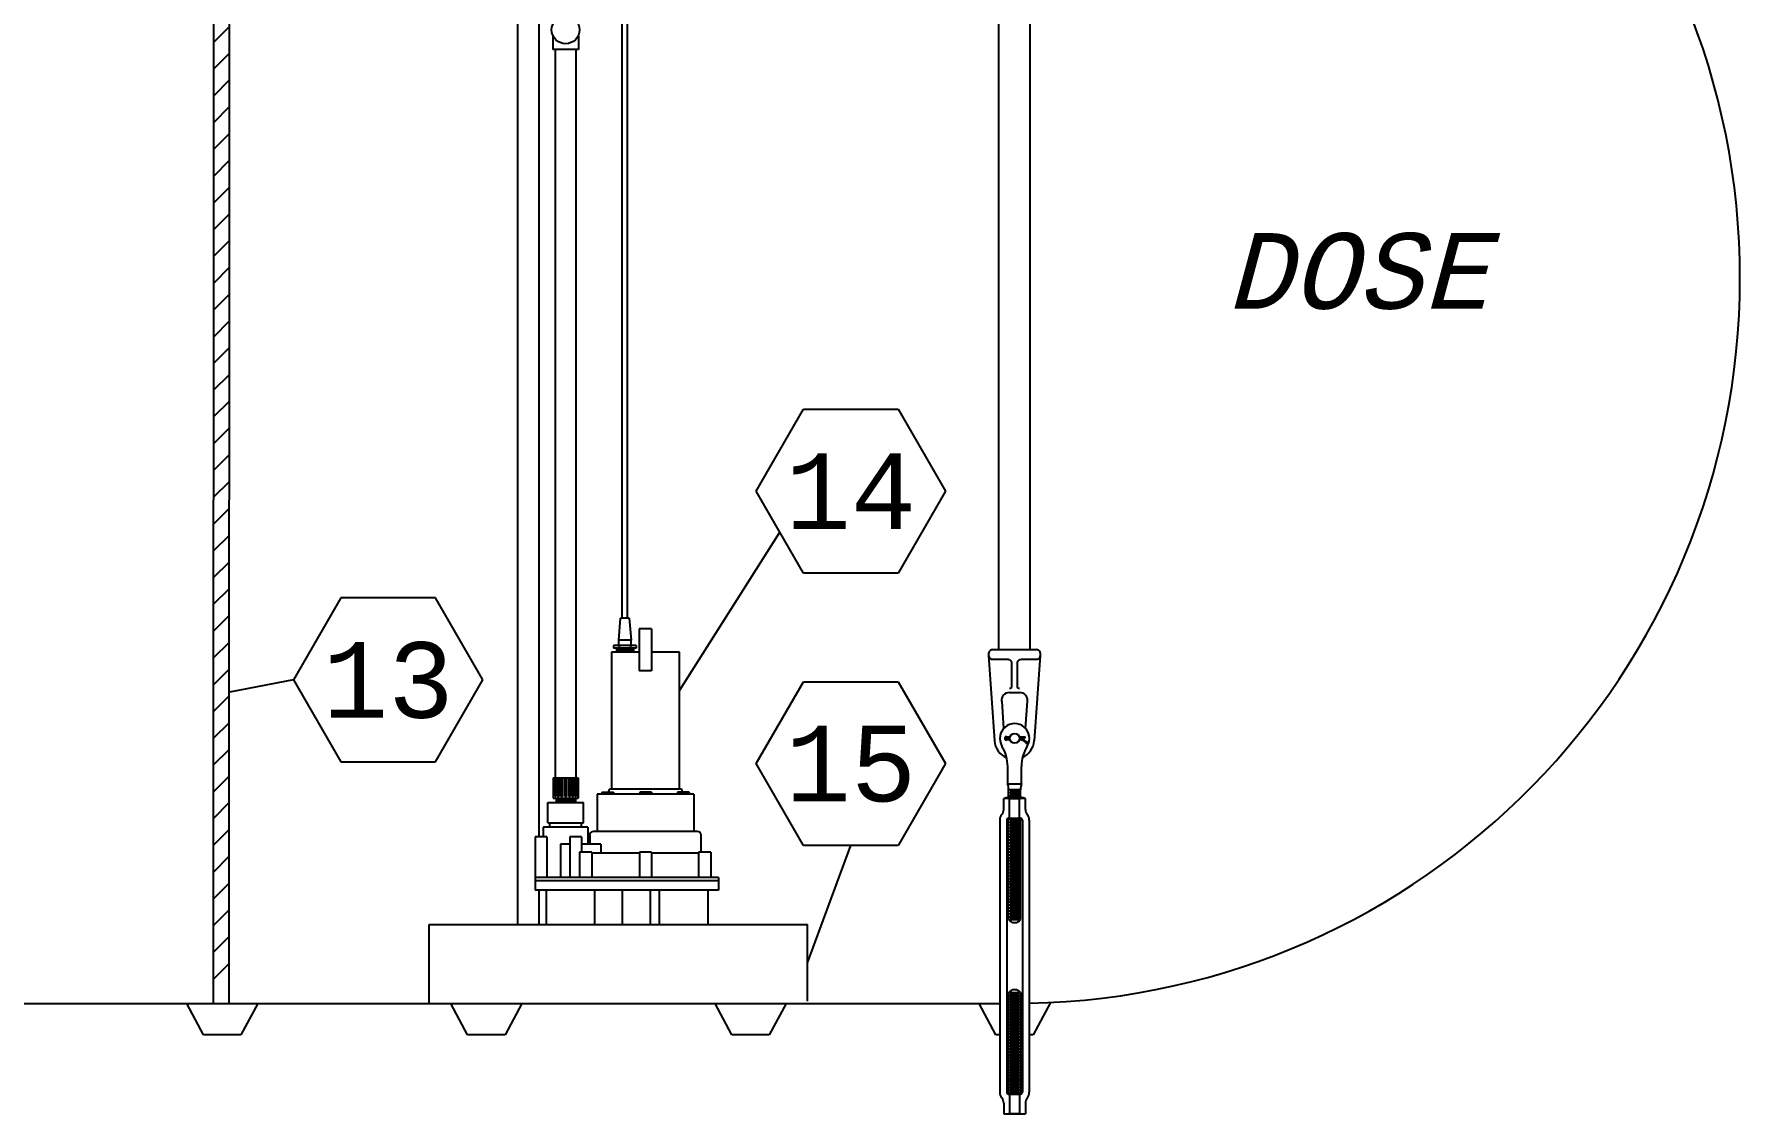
# Model space of a CAD drawing. Extents: x -63 to 400, y -73 to 137.
# Drawn here: x 168.3 to 276.5, y -31.2 to 37.2 of the extents above; entities that cross this region are included whole.
import ezdxf
from ezdxf.enums import TextEntityAlignment as Align

# ---------------------------------------------------------------- set-up
doc = ezdxf.new("R2010")
doc.units = 0
doc.header["$MEASUREMENT"] = 0
doc.layers.add('2', color=7, linetype='Continuous')
doc.styles.get("Standard").update_dxf_attribs({"font": 'monotxt.shx'})

# ---------------------------------------------------------------- blocks, each defined once
blk = doc.blocks.new('*X11')
at = {"layer": '2', "color": 5, "linetype": 'Continuous'}
for p, q in [((-0.47, 87.78), (0.53, 88.78)), ((-0.47, 86.08), (0.53, 87.08)), ((-0.47, 84.39), (0.53, 85.39)), ((-0.47, 82.69), (0.53, 83.69)), ((-0.47, 80.99), (0.53, 81.99)), ((-0.47, 79.29), (0.53, 80.29)), ((-0.47, 77.59), (0.53, 78.59)), ((-0.47, 75.9), (0.53, 76.9)), ((-0.47, 74.2), (0.53, 75.2)), ((-0.47, 72.5), (0.53, 73.5)), ((-0.47, 70.8), (0.53, 71.8)), ((-0.47, 69.11), (0.53, 70.11)), ((-0.47, 67.41), (0.53, 68.41)), ((-0.47, 65.71), (0.53, 66.71)), ((-0.48, 64.01), (0.53, 65.01)), ((-0.48, 62.32), (0.52, 63.32)), ((-0.48, 60.62), (0.52, 61.62)), ((-0.48, 58.92), (0.52, 59.92)), ((-0.48, 57.22), (0.52, 58.22)), ((-0.48, 55.52), (0.52, 56.52)), ((-0.48, 53.83), (0.52, 54.83)), ((-0.48, 52.13), (0.52, 53.13)), ((-0.48, 50.43), (0.52, 51.43)), ((-0.48, 48.73), (0.52, 49.73)), ((-0.48, 47.04), (0.52, 48.04)), ((-0.48, 45.34), (0.52, 46.34)), ((-0.48, 43.64), (0.52, 44.64)), ((-0.48, 41.94), (0.52, 42.94)), ((-0.48, 40.24), (0.52, 41.25)), ((-0.49, 38.55), (0.52, 39.55)), ((-0.49, 36.85), (0.51, 37.85)), ((-0.49, 35.15), (0.51, 36.15)), ((-0.49, 33.45), (0.51, 34.45)), ((-0.49, 31.76), (0.51, 32.76)), ((-0.49, 30.06), (0.51, 31.06)), ((-0.49, 28.36), (0.51, 29.36)), ((-0.49, 26.66), (0.51, 27.66)), ((-0.49, 24.97), (0.51, 25.97)), ((-0.49, 23.27), (0.51, 24.27)), ((-0.49, 21.57), (0.51, 22.57)), ((-0.49, 19.87), (0.51, 20.87)), ((-0.49, 18.17), (0.51, 19.18)), ((-0.49, 16.48), (0.51, 17.48)), ((-0.49, 14.78), (0.51, 15.78)), ((-0.49, 13.08), (0.51, 14.08)), ((-0.5, 11.38), (0.5, 12.38)), ((-0.5, 9.69), (0.5, 10.69)), ((-0.5, 7.99), (0.5, 8.99)), ((-0.5, 6.29), (0.5, 7.29)), ((-0.5, 4.59), (0.5, 5.59)), ((-0.5, 2.9), (0.5, 3.9)), ((-0.5, 1.2), (0.5, 2.2)), ((-0.5, -0.5), (0.5, 0.5))]:
    blk.add_line(p, q, dxfattribs=at)

msp = doc.modelspace()

# ---------------------------------------------------------------- linework, layer by layer
at = {"layer": '2', "color": 5, "linetype": 'Continuous'}
for p, q in [((229.53, -1.8), (229.53, 70.02)), ((231.51, -1.8), (231.52, 70.02)), ((179.72, -24.23), (179.75, 67.76)), ((180.72, -24.23), (180.75, 67.77)), ((205.65, 0.21), (205.65, 46.59)), ((205.98, 0.21), (205.98, 46.67)), ((199.03, -19.23), (199.03, 46.06)), ((200.35, 46.06), (200.35, -13.66)), ((201.24, 37.16), (201.24, 36.27)), ((202.86, 37.16), (202.86, 36.27)), ((202.86, 36.27), (201.24, 36.27)), ((201.39, 36.27), (201.39, -9.92)), ((202.71, 36.27), (202.71, -9.92)), ((214.14, 8.25), (217.14, 13.45)), ((217.14, 13.45), (223.14, 13.45)), ((223.14, 13.45), (226.14, 8.25)), ((217.14, 3.05), (214.14, 8.25)), ((226.14, 8.25), (223.14, 3.05)), ((209.27, -4.39), (215.64, 5.65)), ((223.14, 3.05), (217.14, 3.05)), ((187.8, 1.48), (184.8, -3.72)), ((193.8, 1.48), (187.8, 1.48)), ((196.8, -3.72), (193.8, 1.48)), ((205.42, -1.2), (205.54, 0.21)), ((206.09, 0.21), (205.54, 0.21)), ((206.09, 0.21), (206.21, -1.2)), ((206.72, -0.47), (206.72, -3.13)), ((207.51, -0.47), (206.72, -0.47)), ((207.51, -0.47), (207.51, -3.13)), ((204.96, -1.96), (204.96, -10.64)), ((206.72, -1.96), (204.96, -1.96)), ((206.53, -1.54), (205.09, -1.54)), ((205.09, -1.54), (205.09, -1.71)), ((206.53, -1.71), (205.09, -1.71)), ((206.36, -1.71), (205.27, -1.76)), ((205.27, -1.71), (205.27, -1.96)), ((206.36, -1.76), (205.27, -1.8)), ((206.36, -1.8), (205.27, -1.85)), ((206.36, -1.85), (205.27, -1.89)), ((206.36, -1.89), (205.27, -1.94)), ((206.21, -1.2), (205.42, -1.2)), ((205.42, -1.54), (205.42, -1.2)), ((205.45, -1.54), (205.45, -1.71)), ((206.17, -1.54), (206.17, -1.71)), ((206.21, -1.54), (206.21, -1.2)), ((206.36, -1.71), (206.36, -1.96)), ((206.53, -1.54), (206.53, -1.71)), ((209.27, -1.96), (207.51, -1.96)), ((209.27, -10.64), (209.27, -1.96)), ((228.89, -1.97), (228.88, -2.04)), ((228.88, -2.04), (228.88, -2.16)), ((228.88, -2.16), (228.89, -2.2)), ((228.88, -2.16), (229.26, -7.58)), ((228.91, -1.93), (228.89, -1.97)), ((228.93, -1.9), (228.91, -1.93)), ((228.96, -1.87), (228.93, -1.9)), ((228.99, -1.84), (228.96, -1.87)), ((229.02, -1.82), (228.99, -1.84)), ((229.06, -1.81), (229.02, -1.82)), ((229.09, -1.8), (229.06, -1.81)), ((229.13, -1.79), (229.09, -1.8)), ((229.13, -1.79), (231.91, -1.79)), ((231.78, -7.58), (232.16, -2.16)), ((231.99, -1.81), (231.91, -1.79)), ((232.02, -1.82), (231.99, -1.81)), ((232.06, -1.84), (232.02, -1.82)), ((232.09, -1.87), (232.06, -1.84)), ((232.12, -1.9), (232.09, -1.87)), ((232.14, -1.93), (232.12, -1.9)), ((232.15, -1.97), (232.14, -1.93)), ((232.16, -2.01), (232.15, -1.97)), ((232.15, -2.23), (232.16, -2.16)), ((232.16, -2.04), (232.16, -2.01)), ((232.16, -2.16), (232.16, -2.04)), ((207.51, -3.13), (206.72, -3.13)), ((228.89, -2.2), (228.89, -2.23)), ((228.89, -2.23), (228.91, -2.27)), ((228.91, -2.27), (228.93, -2.31)), ((228.93, -2.31), (228.96, -2.34)), ((228.96, -2.34), (228.99, -2.36)), ((228.99, -2.36), (229.02, -2.38)), ((229.02, -2.38), (229.06, -2.4)), ((229.06, -2.4), (229.13, -2.41)), ((229.13, -2.41), (230.09, -2.41)), ((230.09, -2.41), (230.12, -2.41)), ((230.12, -2.41), (230.16, -2.42)), ((230.16, -2.42), (230.2, -2.43)), ((230.2, -2.43), (230.23, -2.45)), ((230.23, -2.45), (230.26, -2.48)), ((230.26, -2.48), (230.29, -2.51)), ((230.29, -2.51), (230.31, -2.55)), ((230.31, -2.55), (230.33, -2.58)), ((230.33, -2.58), (230.34, -2.66)), ((230.34, -2.66), (230.34, -4.15)), ((230.71, -2.62), (230.72, -2.58)), ((230.71, -2.66), (230.71, -2.62)), ((230.71, -4.15), (230.71, -2.66)), ((230.72, -2.58), (230.73, -2.55)), ((230.73, -2.55), (230.75, -2.51)), ((230.75, -2.51), (230.78, -2.48)), ((230.78, -2.48), (230.81, -2.45)), ((230.81, -2.45), (230.85, -2.43)), ((230.85, -2.43), (230.88, -2.42)), ((230.88, -2.42), (230.96, -2.41)), ((230.96, -2.41), (231.91, -2.41)), ((231.91, -2.41), (231.95, -2.41)), ((231.95, -2.41), (231.99, -2.4)), ((231.99, -2.4), (232.02, -2.38)), ((232.02, -2.38), (232.06, -2.36)), ((232.06, -2.36), (232.09, -2.34)), ((232.09, -2.34), (232.12, -2.31)), ((232.12, -2.31), (232.14, -2.27)), ((232.14, -2.27), (232.15, -2.23)), ((184.8, -3.72), (180.73, -4.5)), ((184.8, -3.72), (187.8, -8.92)), ((193.8, -8.92), (196.8, -3.72)), ((214.14, -9.02), (217.14, -3.83)), ((217.14, -3.83), (223.14, -3.83)), ((223.14, -3.83), (226.14, -9.02)), ((230.25, -4.27), (230.21, -4.27)), ((230.27, -4.26), (230.25, -4.27)), ((230.28, -4.25), (230.27, -4.26)), ((230.3, -4.23), (230.28, -4.25)), ((230.31, -4.22), (230.3, -4.23)), ((230.32, -4.2), (230.31, -4.22)), ((230.33, -4.18), (230.32, -4.2)), ((230.34, -4.16), (230.33, -4.18)), ((230.34, -4.15), (230.34, -4.16)), ((230.71, -4.18), (230.71, -4.15)), ((230.72, -4.2), (230.71, -4.18)), ((230.73, -4.22), (230.72, -4.2)), ((230.74, -4.23), (230.73, -4.22)), ((230.76, -4.25), (230.74, -4.23)), ((230.78, -4.26), (230.76, -4.25)), ((230.8, -4.27), (230.78, -4.26)), ((230.81, -4.27), (230.8, -4.27)), ((230.83, -4.27), (230.81, -4.27)), ((229.71, -5.09), (229.71, -5.06)), ((229.71, -5.06), (229.82, -6.8)), ((230.2, -4.51), (230.85, -4.51)), ((231.22, -6.8), (231.34, -5.06)), ((230.01, -7.38), (230.21, -7.39)), ((230.21, -7.46), (230.01, -7.47)), ((230.02, -7.32), (230.23, -7.33)), ((230.23, -7.52), (230.02, -7.53)), ((230.82, -7.33), (231.2, -7.33)), ((230.84, -7.39), (231.2, -7.39)), ((231.2, -7.39), (231.2, -7.33)), ((231.32, -7.79), (231.37, -7.76)), ((187.8, -8.92), (193.8, -8.92)), ((217.14, -14.22), (214.14, -9.02)), ((226.14, -9.02), (223.14, -14.22)), ((230.09, -10.3), (230.09, -9.21)), ((230.96, -10.3), (230.96, -9.21)), ((201.26, -9.92), (201.26, -11.22)), ((201.26, -9.92), (202.85, -9.92)), ((201.28, -11.1), (201.28, -9.92)), ((201.31, -11.1), (201.31, -9.92)), ((201.38, -11.1), (201.38, -9.92)), ((201.44, -11.1), (201.44, -9.92)), ((201.54, -11.1), (201.54, -9.92)), ((201.63, -11.1), (201.63, -9.92)), ((201.75, -11.1), (201.75, -9.92)), ((201.85, -11.1), (201.85, -9.92)), ((202, -11.1), (202, -9.92)), ((202.1, -11.1), (202.1, -9.92)), ((202.25, -11.1), (202.25, -9.92)), ((202.35, -11.1), (202.35, -9.92)), ((202.47, -11.1), (202.47, -9.92)), ((202.56, -11.1), (202.56, -9.92)), ((202.66, -11.1), (202.66, -9.92)), ((202.72, -11.1), (202.72, -9.92)), ((202.79, -11.1), (202.79, -9.92)), ((202.82, -11.1), (202.82, -9.92)), ((202.85, -9.92), (202.85, -11.22)), ((204.78, -10.74), (204.78, -10.83)), ((204.96, -10.64), (204.89, -10.64)), ((209.27, -10.64), (204.96, -10.64)), ((209.35, -10.64), (209.27, -10.64)), ((209.45, -10.83), (209.45, -10.74)), ((230.09, -10.3), (230.96, -10.3)), ((230.15, -10.67), (230.9, -10.67)), ((230.15, -11.15), (230.15, -10.67)), ((230.24, -10.77), (230.81, -10.77)), ((230.9, -11.15), (230.9, -10.67)), ((200.93, -12.78), (200.93, -11.5)), ((200.93, -11.5), (203.18, -11.5)), ((201.26, -11.22), (202.85, -11.22)), ((201.31, -11.1), (201.28, -11.1)), ((201.44, -11.1), (201.38, -11.1)), ((201.41, -11.25), (201.81, -11.22)), ((201.41, -11.35), (202.69, -11.25)), ((201.41, -11.45), (202.69, -11.35)), ((201.63, -11.1), (201.54, -11.1)), ((201.85, -11.1), (201.75, -11.1)), ((202, -11.1), (202.1, -11.1)), ((202.06, -11.5), (202.69, -11.45)), ((202.25, -11.1), (202.35, -11.1)), ((202.47, -11.1), (202.56, -11.1)), ((202.66, -11.1), (202.72, -11.1)), ((202.69, -11.22), (202.69, -11.5)), ((202.79, -11.1), (202.82, -11.1)), ((203.18, -12.78), (203.18, -11.5)), ((210.18, -10.96), (204.06, -10.96)), ((204.06, -10.96), (204.06, -13.32)), ((204.35, -10.83), (204.35, -10.96)), ((204.35, -10.83), (205.09, -10.83)), ((204.54, -10.83), (204.54, -10.96)), ((204.91, -10.83), (204.91, -10.96)), ((205.09, -10.83), (205.09, -10.96)), ((206.75, -10.83), (206.75, -10.96)), ((207.49, -10.83), (206.75, -10.83)), ((206.93, -10.83), (206.93, -10.96)), ((207.3, -10.83), (207.3, -10.96)), ((207.49, -10.83), (207.49, -10.96)), ((209.14, -10.83), (209.14, -10.96)), ((209.88, -10.83), (209.14, -10.83)), ((209.33, -10.83), (209.33, -10.96)), ((209.7, -10.83), (209.7, -10.96)), ((209.88, -10.83), (209.88, -10.96)), ((210.18, -10.96), (210.18, -13.32)), ((231.21, -11.24), (229.84, -11.24)), ((229.84, -11.93), (229.84, -11.24)), ((230.15, -10.86), (230.9, -10.86)), ((230.15, -11.05), (230.9, -11.05)), ((230.9, -11.15), (230.15, -11.15)), ((230.15, -11.24), (230.9, -11.24)), ((230.21, -12.49), (230.21, -11.24)), ((230.24, -10.96), (230.81, -10.96)), ((230.84, -12.49), (230.84, -11.24)), ((231.21, -11.93), (231.21, -11.24)), ((200.93, -12.78), (203.18, -12.78)), ((201.05, -13.06), (201.05, -12.78)), ((203.05, -13.06), (203.05, -12.78)), ((229.59, -12.61), (229.59, -29.86)), ((230.03, -12.61), (230.03, -29.86)), ((230.15, -18.92), (230.15, -12.49)), ((230.15, -12.49), (230.9, -12.49)), ((230.15, -12.55), (230.9, -12.55)), ((230.15, -12.74), (230.9, -12.74)), ((230.15, -12.92), (230.9, -12.92)), ((230.24, -12.64), (230.81, -12.64)), ((230.24, -12.83), (230.81, -12.83)), ((230.9, -18.92), (230.9, -12.49)), ((231.03, -12.61), (231.03, -29.86)), ((231.46, -12.61), (231.46, -29.86)), ((200.12, -13.66), (200.12, -16.24)), ((200.86, -13.66), (200.12, -13.66)), ((200.63, -13.06), (200.63, -13.66)), ((203.47, -13.06), (200.63, -13.06)), ((200.86, -13.66), (200.86, -16.24)), ((202.32, -13.66), (202.32, -16.24)), ((203.07, -13.66), (202.32, -13.66)), ((203.07, -13.66), (203.07, -14.65)), ((203.47, -13.06), (203.47, -14.14)), ((203.58, -13.57), (203.58, -14.14)), ((210.41, -13.32), (203.82, -13.32)), ((210.66, -14.65), (210.66, -13.57)), ((230.15, -13.11), (230.9, -13.11)), ((230.15, -13.3), (230.9, -13.3)), ((230.15, -13.49), (230.9, -13.49)), ((230.15, -13.67), (230.9, -13.67)), ((230.15, -13.86), (230.9, -13.86)), ((230.15, -14.05), (230.9, -14.05)), ((230.24, -13.02), (230.81, -13.02)), ((230.24, -13.21), (230.81, -13.21)), ((230.24, -13.39), (230.81, -13.39)), ((230.24, -13.58), (230.81, -13.58)), ((230.24, -13.77), (230.81, -13.77)), ((230.24, -13.96), (230.81, -13.96)), ((201.73, -14.14), (201.73, -16.24)), ((202.32, -14.14), (201.73, -14.14)), ((202.93, -14.65), (202.93, -16.24)), ((203.71, -14.65), (202.93, -14.65)), ((204.28, -14.14), (203.07, -14.14)), ((203.71, -14.65), (203.71, -16.24)), ((206.73, -14.71), (203.71, -14.71)), ((204.28, -14.14), (204.28, -14.71)), ((206.73, -14.65), (206.73, -16.24)), ((207.51, -14.65), (206.73, -14.65)), ((207.51, -14.65), (207.51, -16.24)), ((210.49, -14.71), (207.51, -14.71)), ((210.49, -14.65), (210.49, -16.24)), ((211.27, -14.65), (210.49, -14.65)), ((211.27, -14.65), (211.27, -16.24)), ((223.14, -14.22), (217.14, -14.22)), ((217.4, -21.66), (220.14, -14.22)), ((230.15, -14.24), (230.9, -14.24)), ((230.15, -14.42), (230.9, -14.42)), ((230.15, -14.61), (230.9, -14.61)), ((230.15, -14.8), (230.9, -14.8)), ((230.15, -14.99), (230.9, -14.99)), ((230.24, -14.14), (230.81, -14.14)), ((230.24, -14.33), (230.81, -14.33)), ((230.24, -14.52), (230.81, -14.52)), ((230.24, -14.71), (230.81, -14.71)), ((230.24, -14.89), (230.81, -14.89)), ((230.24, -15.08), (230.81, -15.08)), ((230.15, -15.17), (230.9, -15.17)), ((230.15, -15.36), (230.9, -15.36)), ((230.15, -15.55), (230.9, -15.55)), ((230.15, -15.74), (230.9, -15.74)), ((230.15, -15.92), (230.9, -15.92)), ((230.15, -16.11), (230.9, -16.11)), ((230.24, -15.27), (230.81, -15.27)), ((230.24, -15.46), (230.81, -15.46)), ((230.24, -15.64), (230.81, -15.64)), ((230.24, -15.83), (230.81, -15.83)), ((230.24, -16.02), (230.81, -16.02)), ((230.24, -16.21), (230.81, -16.21)), ((211.74, -16.24), (200.12, -16.24)), ((200.12, -16.24), (200.12, -17.06)), ((211.74, -16.45), (200.12, -16.45)), ((211.74, -17.06), (200.12, -17.06)), ((200.35, -17.06), (200.35, -19.23)), ((200.81, -17.06), (200.81, -19.23)), ((203.88, -17.06), (203.88, -19.23)), ((205.64, -17.06), (205.64, -19.23)), ((207.41, -17.06), (207.41, -19.23)), ((207.98, -17.06), (207.98, -19.23)), ((211.08, -17.06), (211.08, -19.23)), ((211.74, -16.24), (211.74, -17.06)), ((230.15, -16.3), (230.9, -16.3)), ((230.15, -16.49), (230.9, -16.49)), ((230.15, -16.67), (230.9, -16.67)), ((230.15, -16.86), (230.9, -16.86)), ((230.15, -17.05), (230.9, -17.05)), ((230.15, -17.24), (230.9, -17.24)), ((230.24, -16.39), (230.81, -16.39)), ((230.24, -16.58), (230.81, -16.58)), ((230.24, -16.77), (230.81, -16.77)), ((230.24, -16.96), (230.81, -16.96)), ((230.24, -17.14), (230.81, -17.14)), ((230.15, -17.42), (230.9, -17.42)), ((230.15, -17.61), (230.9, -17.61)), ((230.15, -17.8), (230.9, -17.8)), ((230.15, -17.99), (230.9, -17.99)), ((230.15, -18.17), (230.9, -18.17)), ((230.15, -18.36), (230.9, -18.36)), ((230.24, -17.33), (230.81, -17.33)), ((230.24, -17.52), (230.81, -17.52)), ((230.24, -17.71), (230.81, -17.71)), ((230.24, -17.89), (230.81, -17.89)), ((230.24, -18.08), (230.81, -18.08)), ((230.24, -18.27), (230.81, -18.27)), ((193.4, -19.23), (217.4, -19.23)), ((193.4, -24.23), (193.4, -19.23)), ((217.4, -24.09), (217.4, -19.23)), ((230.15, -18.55), (230.9, -18.55)), ((230.15, -18.74), (230.9, -18.74)), ((230.15, -18.92), (230.9, -18.92)), ((230.24, -18.46), (230.81, -18.46)), ((230.24, -18.64), (230.81, -18.64)), ((230.24, -18.83), (230.81, -18.83)), ((230.15, -23.55), (230.15, -29.99)), ((230.15, -23.55), (230.9, -23.55)), ((230.15, -23.74), (230.9, -23.74)), ((230.24, -23.64), (230.81, -23.64)), ((230.9, -23.55), (230.9, -29.99)), ((164.46, -24.23), (229.59, -24.23)), ((179.09, -26.23), (178.03, -24.23)), ((182.53, -24.23), (181.46, -26.23)), ((195.84, -26.23), (194.78, -24.23)), ((199.28, -24.23), (198.21, -26.23)), ((212.59, -26.23), (211.53, -24.23)), ((216.03, -24.23), (214.96, -26.23)), ((229.34, -26.23), (228.28, -24.23)), ((230.03, -24.23), (230.15, -24.23)), ((230.15, -23.92), (230.9, -23.92)), ((230.15, -24.11), (230.9, -24.11)), ((230.15, -24.3), (230.9, -24.3)), ((230.15, -24.49), (230.9, -24.49)), ((230.15, -24.67), (230.9, -24.67)), ((230.15, -24.86), (230.9, -24.86)), ((230.24, -23.83), (230.81, -23.83)), ((230.24, -24.02), (230.81, -24.02)), ((230.24, -24.21), (230.81, -24.21)), ((230.24, -24.39), (230.81, -24.39)), ((230.24, -24.58), (230.81, -24.58)), ((230.24, -24.77), (230.81, -24.77)), ((230.9, -24.23), (231.03, -24.23)), ((232.81, -24.18), (231.71, -26.23)), ((230.15, -25.05), (230.9, -25.05)), ((230.15, -25.24), (230.9, -25.24)), ((230.15, -25.42), (230.9, -25.42)), ((230.15, -25.61), (230.9, -25.61)), ((230.15, -25.8), (230.9, -25.8)), ((230.24, -24.96), (230.81, -24.96)), ((230.24, -25.14), (230.81, -25.14)), ((230.24, -25.33), (230.81, -25.33)), ((230.24, -25.52), (230.81, -25.52)), ((230.24, -25.71), (230.81, -25.71)), ((230.24, -25.89), (230.81, -25.89)), ((181.46, -26.23), (179.09, -26.23)), ((198.21, -26.23), (195.84, -26.23)), ((214.96, -26.23), (212.59, -26.23)), ((229.59, -26.23), (229.34, -26.23)), ((230.15, -26.24), (230.03, -26.24)), ((230.15, -25.99), (230.9, -25.99)), ((230.15, -26.17), (230.9, -26.17)), ((230.15, -26.36), (230.9, -26.36)), ((230.15, -26.55), (230.9, -26.55)), ((230.15, -26.74), (230.9, -26.74)), ((230.15, -26.92), (230.9, -26.92)), ((230.24, -26.08), (230.81, -26.08)), ((230.24, -26.27), (230.81, -26.27)), ((230.24, -26.46), (230.81, -26.46)), ((230.24, -26.64), (230.81, -26.64)), ((230.24, -26.83), (230.81, -26.83)), ((230.24, -27.02), (230.81, -27.02)), ((231.03, -26.24), (230.9, -26.24)), ((231.71, -26.23), (231.46, -26.23)), ((230.15, -27.11), (230.9, -27.11)), ((230.15, -27.3), (230.9, -27.3)), ((230.15, -27.49), (230.9, -27.49)), ((230.15, -27.67), (230.9, -27.67)), ((230.15, -27.86), (230.9, -27.86)), ((230.15, -28.05), (230.9, -28.05)), ((230.24, -27.21), (230.81, -27.21)), ((230.24, -27.39), (230.81, -27.39)), ((230.24, -27.58), (230.81, -27.58)), ((230.24, -27.77), (230.81, -27.77)), ((230.24, -27.96), (230.81, -27.96)), ((230.15, -28.24), (230.9, -28.24)), ((230.15, -28.42), (230.9, -28.42)), ((230.15, -28.61), (230.9, -28.61)), ((230.15, -28.8), (230.9, -28.8)), ((230.15, -28.99), (230.9, -28.99)), ((230.15, -29.17), (230.9, -29.17)), ((230.24, -28.14), (230.81, -28.14)), ((230.24, -28.33), (230.81, -28.33)), ((230.24, -28.52), (230.81, -28.52)), ((230.24, -28.71), (230.81, -28.71)), ((230.24, -28.89), (230.81, -28.89)), ((230.24, -29.08), (230.81, -29.08)), ((230.15, -29.36), (230.9, -29.36)), ((230.15, -29.55), (230.9, -29.55)), ((230.15, -29.74), (230.9, -29.74)), ((230.15, -29.92), (230.9, -29.92)), ((230.15, -29.99), (230.9, -29.99)), ((230.21, -29.99), (230.21, -31.24)), ((230.24, -29.27), (230.81, -29.27)), ((230.24, -29.46), (230.81, -29.46)), ((230.24, -29.64), (230.81, -29.64)), ((230.24, -29.83), (230.81, -29.83)), ((230.84, -29.99), (230.84, -31.24)), ((229.84, -30.55), (229.84, -31.24)), ((229.84, -31.24), (231.21, -31.24)), ((230.9, -31.24), (230.15, -31.24)), ((231.21, -30.55), (231.21, -31.24))]:
    msp.add_line(p, q, dxfattribs=at)
for centre, radius in [((202.05, 37.51), 0.882), ((230.53, -7.42), 0.312)]:
    msp.add_circle(centre, radius, dxfattribs=at)
for centre, radius, start, end in [((230.53, 21.77), 46, 271.1678, 88.7663), ((230.19, -5.01), 0.494, 89.663, 189.3301), ((230.85, -5.01), 0.495, 354.4687, 90.0032), ((230.53, -7.42), 0.938, 328.7095, 211.2904), ((230.01, -7.42), 0.109, 85.5189, 274.4811), ((230.01, -7.42), 0.0469, 85.5189, 274.4811), ((230.84, -8.07), 0.55, 30.5508, 91.9631), ((230.84, -8.07), 0.612, 30.5508, 90.5806), ((230.52, -7.49), 1.27, 184.0801, 246.8386), ((227.59, -9.21), 2.5, 0, 31.2904), ((233.46, -9.21), 2.5, 148.7096, 180), ((230.48, -7.46), 1.3, 294.7793, 354.8006), ((204.89, -10.74), 0.104, 90, 180), ((209.35, -10.74), 0.104, 0, 90), ((228.99, -10.68), 1.16, 0.0532, 18.8714), ((232.06, -10.68), 1.16, 161.1286, 179.9468), ((230.53, -13.07), 1.95, 101.0695, 110.6097), ((230.53, -13.07), 1.95, 69.3903, 78.9305), ((230.15, -12.61), 0.562, 139.8808, 180), ((229.34, -11.93), 0.5, 319.8808, 0), ((230.15, -12.61), 0.125, 90, 180), ((230.9, -12.61), 0.125, 0, 90), ((231.71, -11.93), 0.5, 180, 220.1192), ((230.9, -12.61), 0.562, 0, 40.1192), ((203.82, -13.57), 0.244, 90, 180), ((210.41, -13.57), 0.244, 0, 90), ((230.53, -18.64), 0.469, 216.8699, 323.1301), ((230.53, -23.83), 0.469, 36.8699, 143.1301), ((230.15, -29.86), 0.562, 180, 220.1192), ((229.34, -30.55), 0.5, 0, 40.1192), ((230.15, -29.86), 0.125, 180, 270), ((230.9, -29.86), 0.125, 270, 0), ((231.71, -30.55), 0.5, 139.8808, 180), ((230.9, -29.86), 0.562, 319.8808, 0)]:
    msp.add_arc(centre, radius, start, end, dxfattribs=at)

# ---------------------------------------------------------------- block references
at = {"layer": '2'}
msp.add_blockref('*X11', (180.22, -22.19), dxfattribs=at)

# ---------------------------------------------------------------- texts
at = {"layer": '2', "color": 5, "linetype": 'Continuous', "oblique": 15}
msp.add_text('DOSE', height=4.8, dxfattribs=at).set_placement((252.23, 22.22), align=Align.MIDDLE_CENTER)
at = {"layer": '2', "color": 5, "linetype": 'Continuous'}
for s, p in [('14', (220.14, 8.25)), ('13', (190.8, -3.72)), ('15', (220.14, -9.02))]:
    msp.add_text(s, height=4.8, dxfattribs=at).set_placement(p, align=Align.MIDDLE_CENTER)

doc.saveas('drawing.dxf')
